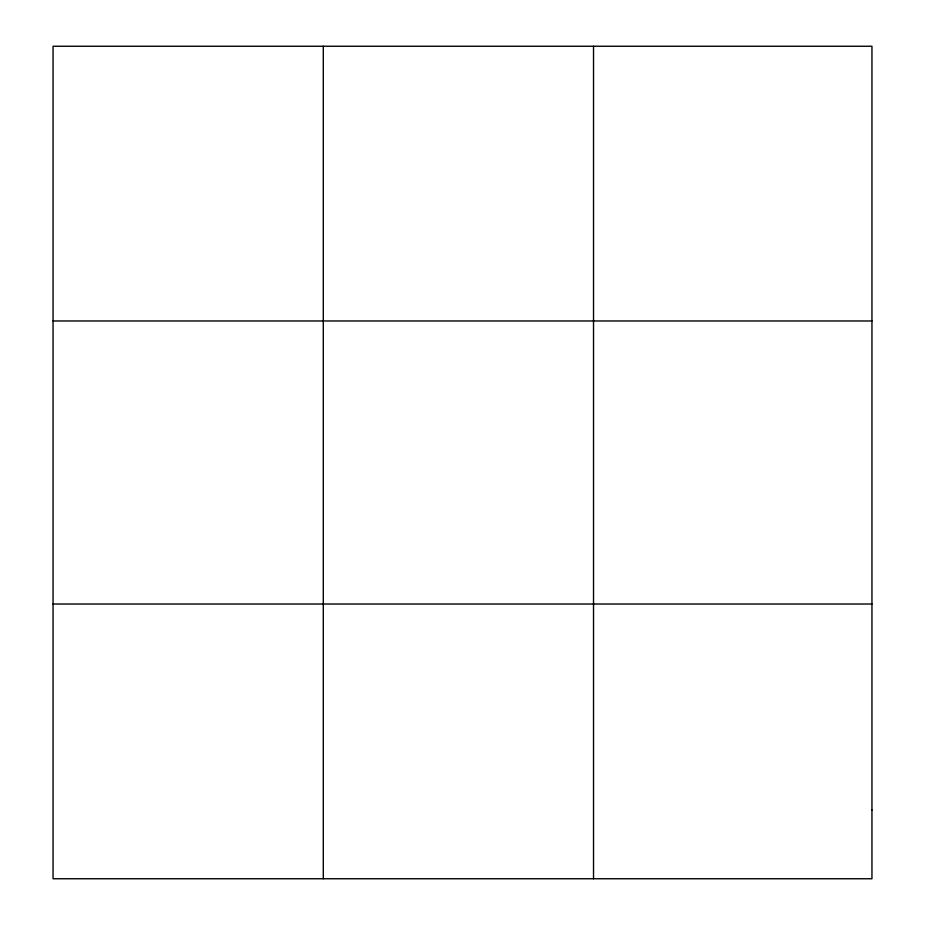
<?xml version="1.0" encoding="UTF-8"?>
<svg xmlns="http://www.w3.org/2000/svg" width="925" height="925" viewBox="0 0 925 925"><rect width="100%" height="100%" fill="white"/><g stroke="black" fill="none" stroke-linecap="round" stroke-linejoin="round"><path stroke-width="1.39" d="M323.288 878.75L323.288 46.25M593.526 878.75L593.526 46.25M53.049 320.975L871.951 320.975M53.049 604.025L871.951 604.025M871.951 810.069L871.951 878.75L53.049 878.75L53.049 46.25L871.951 46.25L871.951 810.069"/></g></svg>
